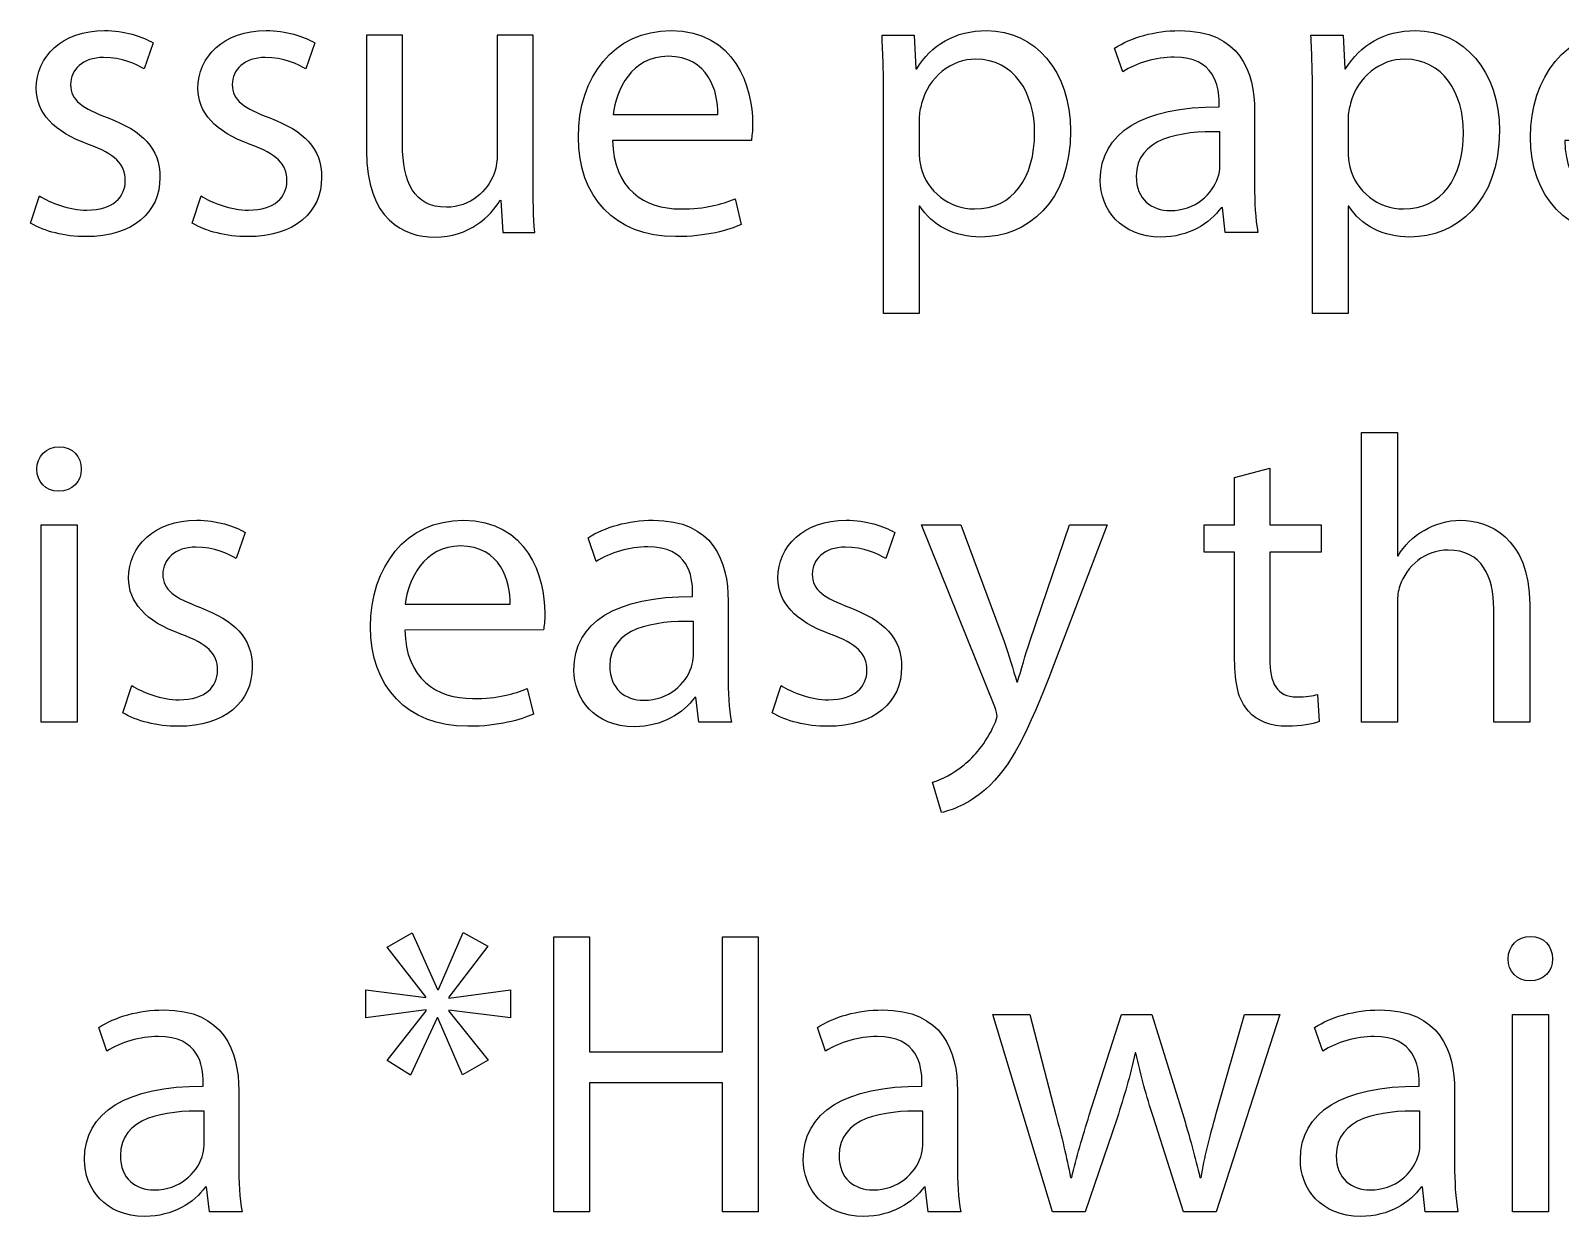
# Model space of a CAD drawing. Header units: millimetres. Extents: x -104 to 108, y -148 to 121.
# Drawn here: x 44.68 to 53.93, y 110.24 to 117.41 of the extents above; entities that cross this region are included whole.
import ezdxf

# ---------------------------------------------------------------- set-up
doc = ezdxf.new("R2010")
doc.units = ezdxf.units.MM
doc.header["$MEASUREMENT"] = 0
doc.layers.add('Capa 1', color=7, linetype='Continuous')

msp = doc.modelspace()

# ---------------------------------------------------------------- linework, layer by layer
at = {"layer": 'Capa 1', "color": 252}
for points, knots in [([(44.6768, 116.2473), (44.7608, 116.1979), (44.8818, 116.1656), (45.0126, 116.1656), (45.0126, 116.1656), (45.2966, 116.1657), (45.4596, 116.3138), (45.4596, 116.5237), (45.4596, 116.5237), (45.4597, 116.7015), (45.3534, 116.8052), (45.146, 116.8842), (45.146, 116.8842), (44.9904, 116.9436), (44.9188, 116.9879), (44.9188, 117.0867), (44.9188, 117.0867), (44.9188, 117.1758), (44.9904, 117.2497), (45.1188, 117.2497), (45.1188, 117.2497), (45.23, 117.2498), (45.3164, 117.2102), (45.3633, 117.1806), (45.3633, 117.1806), (45.3633, 117.1806), (45.4177, 117.3387), (45.4177, 117.3387), (45.4177, 117.3387), (45.351, 117.3782), (45.2448, 117.4127), (45.1237, 117.4127), (45.1237, 117.4127), (44.867, 117.4127), (44.7114, 117.2546), (44.7114, 117.062), (44.7114, 117.062), (44.7114, 116.919), (44.8126, 116.8003), (45.0274, 116.7237), (45.0274, 116.7237), (45.188, 116.6646), (45.2497, 116.6077), (45.2497, 116.5039), (45.2497, 116.5039), (45.2497, 116.4052), (45.1756, 116.3261), (45.0176, 116.3261), (45.0176, 116.3261), (44.909, 116.3262), (44.7953, 116.3706), (44.7311, 116.4126), (44.7311, 116.4126), (44.7311, 116.4126), (44.6768, 116.2473), (44.6768, 116.2473)], [0, 0, 0, 0, 0.066667, 0.066667, 0.066667, 0.066667, 0.133333, 0.133333, 0.133333, 0.133333, 0.2, 0.2, 0.2, 0.2, 0.266667, 0.266667, 0.266667, 0.266667, 0.333333, 0.333333, 0.333333, 0.333333, 0.4, 0.4, 0.4, 0.4, 0.466667, 0.466667, 0.466667, 0.466667, 0.533333, 0.533333, 0.533333, 0.533333, 0.6, 0.6, 0.6, 0.6, 0.666667, 0.666667, 0.666667, 0.666667, 0.733333, 0.733333, 0.733333, 0.733333, 0.8, 0.8, 0.8, 0.8, 0.866667, 0.866667, 0.866667, 0.866667, 1, 1, 1, 1]), ([(45.6549, 116.2473), (45.7389, 116.1979), (45.8598, 116.1656), (45.9907, 116.1656), (45.9907, 116.1656), (46.2747, 116.1657), (46.4377, 116.3138), (46.4377, 116.5237), (46.4377, 116.5237), (46.4377, 116.7015), (46.3315, 116.8052), (46.1241, 116.8842), (46.1241, 116.8842), (45.9685, 116.9436), (45.8969, 116.9879), (45.8969, 117.0867), (45.8969, 117.0867), (45.8969, 117.1758), (45.9685, 117.2497), (46.0969, 117.2497), (46.0969, 117.2497), (46.2081, 117.2498), (46.2945, 117.2102), (46.3414, 117.1806), (46.3414, 117.1806), (46.3414, 117.1806), (46.3958, 117.3387), (46.3958, 117.3387), (46.3958, 117.3387), (46.3291, 117.3782), (46.2229, 117.4127), (46.1018, 117.4127), (46.1018, 117.4127), (45.8451, 117.4127), (45.6895, 117.2546), (45.6895, 117.062), (45.6895, 117.062), (45.6895, 116.919), (45.7907, 116.8003), (46.0055, 116.7237), (46.0055, 116.7237), (46.1661, 116.6646), (46.2278, 116.6077), (46.2278, 116.5039), (46.2278, 116.5039), (46.2278, 116.4052), (46.1537, 116.3261), (45.9957, 116.3261), (45.9957, 116.3261), (45.8871, 116.3262), (45.7734, 116.3706), (45.7092, 116.4126), (45.7092, 116.4126), (45.7092, 116.4126), (45.6549, 116.2473), (45.6549, 116.2473)], [0, 0, 0, 0, 0.066667, 0.066667, 0.066667, 0.066667, 0.133333, 0.133333, 0.133333, 0.133333, 0.2, 0.2, 0.2, 0.2, 0.266667, 0.266667, 0.266667, 0.266667, 0.333333, 0.333333, 0.333333, 0.333333, 0.4, 0.4, 0.4, 0.4, 0.466667, 0.466667, 0.466667, 0.466667, 0.533333, 0.533333, 0.533333, 0.533333, 0.6, 0.6, 0.6, 0.6, 0.666667, 0.666667, 0.666667, 0.666667, 0.733333, 0.733333, 0.733333, 0.733333, 0.8, 0.8, 0.8, 0.8, 0.866667, 0.866667, 0.866667, 0.866667, 1, 1, 1, 1]), ([(47.7171, 117.3857), (47.7171, 117.3857), (47.7171, 116.5163), (47.7171, 116.5163), (47.7171, 116.5163), (47.7171, 116.3928), (47.7196, 116.2842), (47.727, 116.1903), (47.727, 116.1903), (47.727, 116.1903), (47.5344, 116.1903), (47.5344, 116.1903), (47.5344, 116.1903), (47.5344, 116.1903), (47.522, 116.3856), (47.522, 116.3856), (47.522, 116.3856), (47.522, 116.3856), (47.517, 116.3854), (47.517, 116.3854), (47.517, 116.3854), (47.4602, 116.2891), (47.3344, 116.1633), (47.1219, 116.1632), (47.1219, 116.1632), (46.9343, 116.1632), (46.7096, 116.2669), (46.7096, 116.6868), (46.7096, 116.6868), (46.7096, 116.6868), (46.7096, 117.3857), (46.7096, 117.3857), (46.7096, 117.3857), (46.7096, 117.3857), (46.9269, 117.3857), (46.9269, 117.3857), (46.9269, 117.3857), (46.9269, 117.3857), (46.9268, 116.7237), (46.9268, 116.7237), (46.9268, 116.7237), (46.9268, 116.4965), (46.9961, 116.3435), (47.1935, 116.3434), (47.1935, 116.3434), (47.3392, 116.3434), (47.4406, 116.4447), (47.48, 116.541), (47.48, 116.541), (47.4923, 116.5731), (47.4998, 116.6126), (47.4998, 116.6523), (47.4998, 116.6523), (47.4998, 116.6523), (47.4998, 117.3857), (47.4998, 117.3857), (47.4998, 117.3857), (47.4998, 117.3857), (47.7171, 117.3857), (47.7171, 117.3857)], [0, 0, 0, 0, 0.125, 0.125, 0.125, 0.125, 0.1875, 0.1875, 0.1875, 0.1875, 0.25, 0.25, 0.25, 0.25, 0.3125, 0.3125, 0.3125, 0.3125, 0.375, 0.375, 0.375, 0.375, 0.4375, 0.4375, 0.4375, 0.4375, 0.5, 0.5, 0.5, 0.5, 0.5625, 0.5625, 0.5625, 0.5625, 0.625, 0.625, 0.625, 0.625, 0.6875, 0.6875, 0.6875, 0.6875, 0.75, 0.75, 0.75, 0.75, 0.8125, 0.8125, 0.8125, 0.8125, 0.875, 0.875, 0.875, 0.875, 0.9375, 0.9375, 0.9375, 0.9375, 1, 1, 1, 1]), ([(49.0381, 116.7485), (49.0406, 116.7707), (49.0455, 116.8052), (49.0455, 116.8496), (49.0455, 116.8496), (49.0455, 117.0696), (48.9417, 117.4127), (48.5516, 117.4127), (48.5516, 117.4127), (48.2034, 117.4127), (47.991, 117.1287), (47.991, 116.7682), (47.991, 116.7682), (47.991, 116.4078), (48.2108, 116.1656), (48.5787, 116.1656), (48.5787, 116.1656), (48.7689, 116.1657), (48.8998, 116.2051), (48.9763, 116.2397), (48.9763, 116.2397), (48.9763, 116.2397), (48.9394, 116.3953), (48.9394, 116.3953), (48.9394, 116.3953), (48.8578, 116.3608), (48.7639, 116.3335), (48.6084, 116.3335), (48.6084, 116.3335), (48.3911, 116.3336), (48.2034, 116.4545), (48.1984, 116.7484), (48.1984, 116.7484), (48.1984, 116.7484), (49.0381, 116.7485), (49.0381, 116.7485)], [0, 0, 0, 0, 0.1, 0.1, 0.1, 0.1, 0.2, 0.2, 0.2, 0.2, 0.3, 0.3, 0.3, 0.3, 0.4, 0.4, 0.4, 0.4, 0.5, 0.5, 0.5, 0.5, 0.6, 0.6, 0.6, 0.6, 0.7, 0.7, 0.7, 0.7, 0.8, 0.8, 0.8, 0.8, 1, 1, 1, 1]), ([(49.8383, 115.7014), (49.8383, 115.7014), (50.0532, 115.7014), (50.0532, 115.7014), (50.0532, 115.7014), (50.0532, 115.7014), (50.0532, 116.3509), (50.0532, 116.3509), (50.0532, 116.3509), (50.0532, 116.3509), (50.058, 116.3509), (50.058, 116.3509), (50.058, 116.3509), (50.1297, 116.2324), (50.2679, 116.1632), (50.426, 116.1632), (50.426, 116.1632), (50.7075, 116.1633), (50.9693, 116.3755), (50.9693, 116.8052), (50.9693, 116.8052), (50.9693, 117.1682), (50.752, 117.4127), (50.463, 117.4127), (50.463, 117.4127), (50.268, 117.4127), (50.1272, 117.3263), (50.0383, 117.1806), (50.0383, 117.1806), (50.0383, 117.1806), (50.0334, 117.1807), (50.0334, 117.1807), (50.0334, 117.1807), (50.0334, 117.1807), (50.0235, 117.3857), (50.0235, 117.3857), (50.0235, 117.3857), (50.0235, 117.3857), (49.8285, 117.3857), (49.8285, 117.3857), (49.8285, 117.3857), (49.8334, 117.272), (49.8383, 117.1485), (49.8383, 116.9954), (49.8383, 116.9954), (49.8383, 116.9954), (49.8383, 115.7014), (49.8383, 115.7014)], [0, 0, 0, 0, 0.076923, 0.076923, 0.076923, 0.076923, 0.153846, 0.153846, 0.153846, 0.153846, 0.230769, 0.230769, 0.230769, 0.230769, 0.307692, 0.307692, 0.307692, 0.307692, 0.384615, 0.384615, 0.384615, 0.384615, 0.461538, 0.461538, 0.461538, 0.461538, 0.538462, 0.538462, 0.538462, 0.538462, 0.615385, 0.615385, 0.615385, 0.615385, 0.692308, 0.692308, 0.692308, 0.692308, 0.769231, 0.769231, 0.769231, 0.769231, 0.846154, 0.846154, 0.846154, 0.846154, 1, 1, 1, 1]), ([(52.1026, 116.1903), (52.0878, 116.2719), (52.0828, 116.3731), (52.0828, 116.4768), (52.0828, 116.4768), (52.0828, 116.4768), (52.0829, 116.9237), (52.0829, 116.9237), (52.0829, 116.9237), (52.0829, 117.1635), (51.9939, 117.4127), (51.6284, 117.4127), (51.6284, 117.4127), (51.4779, 117.4127), (51.3346, 117.3707), (51.2358, 117.3065), (51.2358, 117.3065), (51.2358, 117.3065), (51.2852, 117.1635), (51.2852, 117.1635), (51.2852, 117.1635), (51.3692, 117.2176), (51.4852, 117.2522), (51.5963, 117.2522), (51.5963, 117.2522), (51.8408, 117.2524), (51.868, 117.0744), (51.868, 116.9756), (51.868, 116.9756), (51.868, 116.9756), (51.868, 116.9509), (51.868, 116.9509), (51.868, 116.9509), (51.4062, 116.9535), (51.1494, 116.7953), (51.1494, 116.5064), (51.1494, 116.5064), (51.1494, 116.3336), (51.2728, 116.1632), (51.5148, 116.1632), (51.5148, 116.1632), (51.6852, 116.1633), (51.8136, 116.2471), (51.8803, 116.341), (51.8803, 116.341), (51.8803, 116.341), (51.8877, 116.3411), (51.8877, 116.3411), (51.8877, 116.3411), (51.8877, 116.3411), (51.9051, 116.1903), (51.9051, 116.1903), (51.9051, 116.1903), (51.9051, 116.1903), (52.1026, 116.1903), (52.1026, 116.1903)], [0, 0, 0, 0, 0.066667, 0.066667, 0.066667, 0.066667, 0.133333, 0.133333, 0.133333, 0.133333, 0.2, 0.2, 0.2, 0.2, 0.266667, 0.266667, 0.266667, 0.266667, 0.333333, 0.333333, 0.333333, 0.333333, 0.4, 0.4, 0.4, 0.4, 0.466667, 0.466667, 0.466667, 0.466667, 0.533333, 0.533333, 0.533333, 0.533333, 0.6, 0.6, 0.6, 0.6, 0.666667, 0.666667, 0.666667, 0.666667, 0.733333, 0.733333, 0.733333, 0.733333, 0.8, 0.8, 0.8, 0.8, 0.866667, 0.866667, 0.866667, 0.866667, 1, 1, 1, 1]), ([(52.4335, 115.7014), (52.4335, 115.7014), (52.6484, 115.7014), (52.6484, 115.7014), (52.6484, 115.7014), (52.6484, 115.7014), (52.6484, 116.3509), (52.6484, 116.3509), (52.6484, 116.3509), (52.6484, 116.3509), (52.6533, 116.3509), (52.6533, 116.3509), (52.6533, 116.3509), (52.7249, 116.2324), (52.8632, 116.1632), (53.0213, 116.1632), (53.0213, 116.1632), (53.3028, 116.1633), (53.5645, 116.3755), (53.5645, 116.8052), (53.5645, 116.8052), (53.5645, 117.1682), (53.3472, 117.4127), (53.0583, 117.4127), (53.0583, 117.4127), (52.8633, 117.4127), (52.7225, 117.3263), (52.6336, 117.1806), (52.6336, 117.1806), (52.6336, 117.1806), (52.6287, 117.1807), (52.6287, 117.1807), (52.6287, 117.1807), (52.6287, 117.1807), (52.6188, 117.3857), (52.6188, 117.3857), (52.6188, 117.3857), (52.6188, 117.3857), (52.4237, 117.3857), (52.4237, 117.3857), (52.4237, 117.3857), (52.4287, 117.272), (52.4335, 117.1485), (52.4335, 116.9954), (52.4335, 116.9954), (52.4335, 116.9954), (52.4335, 115.7014), (52.4335, 115.7014)], [0, 0, 0, 0, 0.076923, 0.076923, 0.076923, 0.076923, 0.153846, 0.153846, 0.153846, 0.153846, 0.230769, 0.230769, 0.230769, 0.230769, 0.307692, 0.307692, 0.307692, 0.307692, 0.384615, 0.384615, 0.384615, 0.384615, 0.461538, 0.461538, 0.461538, 0.461538, 0.538462, 0.538462, 0.538462, 0.538462, 0.615385, 0.615385, 0.615385, 0.615385, 0.692308, 0.692308, 0.692308, 0.692308, 0.769231, 0.769231, 0.769231, 0.769231, 0.846154, 0.846154, 0.846154, 0.846154, 1, 1, 1, 1]), ([(54.7995, 116.7485), (54.802, 116.7707), (54.8069, 116.8052), (54.8069, 116.8496), (54.8069, 116.8496), (54.8069, 117.0696), (54.7032, 117.4127), (54.313, 117.4127), (54.313, 117.4127), (53.9649, 117.4127), (53.7524, 117.1287), (53.7524, 116.7682), (53.7524, 116.7682), (53.7525, 116.4078), (53.9722, 116.1656), (54.3402, 116.1656), (54.3402, 116.1656), (54.5303, 116.1657), (54.6612, 116.2051), (54.7377, 116.2397), (54.7377, 116.2397), (54.7377, 116.2397), (54.7008, 116.3953), (54.7008, 116.3953), (54.7008, 116.3953), (54.6192, 116.3608), (54.5254, 116.3335), (54.3698, 116.3335), (54.3698, 116.3335), (54.1525, 116.3336), (53.9648, 116.4545), (53.9599, 116.7484), (53.9599, 116.7484), (53.9599, 116.7484), (54.7995, 116.7485), (54.7995, 116.7485)], [0, 0, 0, 0, 0.1, 0.1, 0.1, 0.1, 0.2, 0.2, 0.2, 0.2, 0.3, 0.3, 0.3, 0.3, 0.4, 0.4, 0.4, 0.4, 0.5, 0.5, 0.5, 0.5, 0.6, 0.6, 0.6, 0.6, 0.7, 0.7, 0.7, 0.7, 0.8, 0.8, 0.8, 0.8, 1, 1, 1, 1]), ([(48.201, 116.9041), (48.2182, 117.0547), (48.3145, 117.2571), (48.5343, 117.2571), (48.5343, 117.2571), (48.7788, 117.2571), (48.838, 117.0423), (48.8355, 116.904), (48.8355, 116.904), (48.8355, 116.904), (48.201, 116.9041), (48.201, 116.9041)], [0, 0, 0, 0, 0.25, 0.25, 0.25, 0.25, 0.5, 0.5, 0.5, 0.5, 1, 1, 1, 1]), ([(50.0532, 116.8819), (50.0532, 116.9114), (50.0605, 116.9435), (50.0679, 116.9707), (50.0679, 116.9707), (50.1099, 117.1337), (50.2482, 117.2398), (50.3964, 117.2398), (50.3964, 117.2398), (50.6261, 117.2399), (50.752, 117.0349), (50.752, 116.7953), (50.752, 116.7953), (50.752, 116.5213), (50.6186, 116.3335), (50.3889, 116.3335), (50.3889, 116.3335), (50.2335, 116.3336), (50.1025, 116.4373), (50.063, 116.5879), (50.063, 116.5879), (50.058, 116.6152), (50.0531, 116.6447), (50.0531, 116.6768), (50.0531, 116.6768), (50.0531, 116.6768), (50.0532, 116.8819), (50.0532, 116.8819)], [0, 0, 0, 0, 0.125, 0.125, 0.125, 0.125, 0.25, 0.25, 0.25, 0.25, 0.375, 0.375, 0.375, 0.375, 0.5, 0.5, 0.5, 0.5, 0.625, 0.625, 0.625, 0.625, 0.75, 0.75, 0.75, 0.75, 1, 1, 1, 1]), ([(52.6484, 116.8819), (52.6484, 116.9114), (52.6558, 116.9435), (52.6632, 116.9707), (52.6632, 116.9707), (52.7052, 117.1337), (52.8435, 117.2398), (52.9916, 117.2398), (52.9916, 117.2398), (53.2213, 117.2399), (53.3472, 117.0349), (53.3472, 116.7953), (53.3472, 116.7953), (53.3472, 116.5213), (53.2139, 116.3335), (52.9842, 116.3335), (52.9842, 116.3335), (52.8287, 116.3336), (52.6978, 116.4373), (52.6582, 116.5879), (52.6582, 116.5879), (52.6533, 116.6152), (52.6484, 116.6447), (52.6484, 116.6768), (52.6484, 116.6768), (52.6484, 116.6768), (52.6484, 116.8819), (52.6484, 116.8819)], [0, 0, 0, 0, 0.125, 0.125, 0.125, 0.125, 0.25, 0.25, 0.25, 0.25, 0.375, 0.375, 0.375, 0.375, 0.5, 0.5, 0.5, 0.5, 0.625, 0.625, 0.625, 0.625, 0.75, 0.75, 0.75, 0.75, 1, 1, 1, 1]), ([(51.873, 116.5929), (51.873, 116.5707), (51.868, 116.5459), (51.8606, 116.5237), (51.8606, 116.5237), (51.826, 116.4225), (51.7272, 116.3237), (51.5716, 116.3237), (51.5716, 116.3237), (51.4606, 116.3237), (51.3667, 116.3903), (51.3667, 116.5311), (51.3667, 116.5311), (51.3667, 116.7634), (51.6358, 116.8052), (51.8729, 116.8003), (51.8729, 116.8003), (51.8729, 116.8003), (51.873, 116.5929), (51.873, 116.5929)], [0, 0, 0, 0, 0.166667, 0.166667, 0.166667, 0.166667, 0.333333, 0.333333, 0.333333, 0.333333, 0.5, 0.5, 0.5, 0.5, 0.666667, 0.666667, 0.666667, 0.666667, 1, 1, 1, 1]), ([(52.7301, 113.227), (52.7301, 113.227), (52.9475, 113.227), (52.9475, 113.227), (52.9475, 113.227), (52.9475, 113.227), (52.9475, 113.9482), (52.9475, 113.9482), (52.9475, 113.9482), (52.9475, 113.9902), (52.9499, 114.0222), (52.9622, 114.0519), (52.9622, 114.0519), (53.0018, 114.1704), (53.1129, 114.2691), (53.2536, 114.2691), (53.2536, 114.2691), (53.4587, 114.2692), (53.5302, 114.1062), (53.5302, 113.9135), (53.5302, 113.9135), (53.5302, 113.9135), (53.5302, 113.227), (53.5302, 113.227), (53.5302, 113.227), (53.5302, 113.227), (53.7476, 113.227), (53.7476, 113.227), (53.7476, 113.227), (53.7476, 113.227), (53.7476, 113.9382), (53.7476, 113.9382), (53.7476, 113.9382), (53.7476, 114.3508), (53.4907, 114.4494), (53.3302, 114.4494), (53.3302, 114.4494), (53.2487, 114.4494), (53.1721, 114.4247), (53.1079, 114.3877), (53.1079, 114.3877), (53.0413, 114.3508), (52.9869, 114.2963), (52.9523, 114.2346), (52.9523, 114.2346), (52.9523, 114.2346), (52.9475, 114.2347), (52.9475, 114.2347), (52.9475, 114.2347), (52.9475, 114.2347), (52.9475, 114.9804), (52.9475, 114.9804), (52.9475, 114.9804), (52.9475, 114.9804), (52.7301, 114.9804), (52.7301, 114.9804), (52.7301, 114.9804), (52.7301, 114.9804), (52.7301, 113.227), (52.7301, 113.227)], [0, 0, 0, 0, 0.0625, 0.0625, 0.0625, 0.0625, 0.125, 0.125, 0.125, 0.125, 0.1875, 0.1875, 0.1875, 0.1875, 0.25, 0.25, 0.25, 0.25, 0.3125, 0.3125, 0.3125, 0.3125, 0.375, 0.375, 0.375, 0.375, 0.4375, 0.4375, 0.4375, 0.4375, 0.5, 0.5, 0.5, 0.5, 0.5625, 0.5625, 0.5625, 0.5625, 0.625, 0.625, 0.625, 0.625, 0.6875, 0.6875, 0.6875, 0.6875, 0.75, 0.75, 0.75, 0.75, 0.8125, 0.8125, 0.8125, 0.8125, 0.875, 0.875, 0.875, 0.875, 1, 1, 1, 1]), ([(44.8498, 114.8939), (44.7708, 114.8939), (44.7139, 114.8347), (44.7139, 114.7581), (44.7139, 114.7581), (44.714, 114.6842), (44.7683, 114.6247), (44.8448, 114.6247), (44.8448, 114.6247), (44.9313, 114.6248), (44.9856, 114.684), (44.9831, 114.7581), (44.9831, 114.7581), (44.9831, 114.8348), (44.9312, 114.8939), (44.8498, 114.8939)], [0, 0, 0, 0, 0.2, 0.2, 0.2, 0.2, 0.4, 0.4, 0.4, 0.4, 0.6, 0.6, 0.6, 0.6, 1, 1, 1, 1]), ([(51.9622, 114.7088), (51.9622, 114.7088), (51.9622, 114.4224), (51.9622, 114.4224), (51.9622, 114.4224), (51.9622, 114.4224), (51.777, 114.4224), (51.777, 114.4224), (51.777, 114.4224), (51.777, 114.4224), (51.777, 114.2569), (51.777, 114.2569), (51.777, 114.2569), (51.777, 114.2569), (51.9622, 114.2569), (51.9622, 114.2569), (51.9622, 114.2569), (51.9622, 114.2569), (51.9622, 113.6049), (51.9622, 113.6049), (51.9622, 113.6049), (51.9622, 113.4642), (51.9844, 113.3579), (52.0462, 113.2937), (52.0462, 113.2937), (52.0981, 113.2346), (52.1795, 113.2023), (52.2808, 113.2023), (52.2808, 113.2023), (52.3648, 113.2024), (52.4314, 113.2147), (52.4734, 113.232), (52.4734, 113.232), (52.4734, 113.232), (52.4636, 113.3951), (52.4636, 113.3951), (52.4636, 113.3951), (52.4364, 113.3876), (52.3944, 113.3801), (52.3376, 113.3801), (52.3376, 113.3801), (52.2166, 113.3802), (52.1746, 113.4641), (52.1746, 113.6123), (52.1746, 113.6123), (52.1746, 113.6123), (52.1747, 114.2569), (52.1747, 114.2569), (52.1747, 114.2569), (52.1747, 114.2569), (52.4858, 114.2569), (52.4858, 114.2569), (52.4858, 114.2569), (52.4858, 114.2569), (52.4858, 114.4224), (52.4858, 114.4224), (52.4858, 114.4224), (52.4858, 114.4224), (52.1747, 114.4224), (52.1747, 114.4224), (52.1747, 114.4224), (52.1747, 114.4224), (52.1747, 114.7655), (52.1747, 114.7655), (52.1747, 114.7655), (52.1747, 114.7655), (51.9622, 114.7088), (51.9622, 114.7088)], [0, 0, 0, 0, 0.055556, 0.055556, 0.055556, 0.055556, 0.111111, 0.111111, 0.111111, 0.111111, 0.166667, 0.166667, 0.166667, 0.166667, 0.222222, 0.222222, 0.222222, 0.222222, 0.277778, 0.277778, 0.277778, 0.277778, 0.333333, 0.333333, 0.333333, 0.333333, 0.388889, 0.388889, 0.388889, 0.388889, 0.444444, 0.444444, 0.444444, 0.444444, 0.5, 0.5, 0.5, 0.5, 0.555556, 0.555556, 0.555556, 0.555556, 0.611111, 0.611111, 0.611111, 0.611111, 0.666667, 0.666667, 0.666667, 0.666667, 0.722222, 0.722222, 0.722222, 0.722222, 0.777778, 0.777778, 0.777778, 0.777778, 0.833333, 0.833333, 0.833333, 0.833333, 0.888889, 0.888889, 0.888889, 0.888889, 1, 1, 1, 1]), ([(44.9585, 113.227), (44.9585, 113.227), (44.9585, 114.4224), (44.9585, 114.4224), (44.9585, 114.4224), (44.9585, 114.4224), (44.7411, 114.4224), (44.7411, 114.4224), (44.7411, 114.4224), (44.7411, 114.4224), (44.7411, 113.227), (44.7411, 113.227), (44.7411, 113.227), (44.7411, 113.227), (44.9585, 113.227), (44.9585, 113.227)], [0, 0, 0, 0, 0.2, 0.2, 0.2, 0.2, 0.4, 0.4, 0.4, 0.4, 0.6, 0.6, 0.6, 0.6, 1, 1, 1, 1]), ([(45.2349, 113.284), (45.3189, 113.2346), (45.4399, 113.2023), (45.5707, 113.2023), (45.5707, 113.2023), (45.8547, 113.2024), (46.0177, 113.3505), (46.0177, 113.5604), (46.0177, 113.5604), (46.0178, 113.7382), (45.9115, 113.8419), (45.7041, 113.921), (45.7041, 113.921), (45.5486, 113.9803), (45.4769, 114.0247), (45.4769, 114.1235), (45.4769, 114.1235), (45.4769, 114.2125), (45.5485, 114.2864), (45.6769, 114.2864), (45.6769, 114.2864), (45.7881, 114.2865), (45.8745, 114.2469), (45.9214, 114.2173), (45.9214, 114.2173), (45.9214, 114.2173), (45.9758, 114.3754), (45.9758, 114.3754), (45.9758, 114.3754), (45.9091, 114.4149), (45.8029, 114.4494), (45.6819, 114.4494), (45.6819, 114.4494), (45.4251, 114.4494), (45.2695, 114.2914), (45.2695, 114.0988), (45.2695, 114.0988), (45.2695, 113.9557), (45.3707, 113.837), (45.5855, 113.7604), (45.5855, 113.7604), (45.7461, 113.7013), (45.8078, 113.6444), (45.8078, 113.5407), (45.8078, 113.5407), (45.8078, 113.442), (45.7337, 113.3629), (45.5757, 113.3629), (45.5757, 113.3629), (45.4671, 113.363), (45.3534, 113.4073), (45.2892, 113.4493), (45.2892, 113.4493), (45.2892, 113.4493), (45.2349, 113.284), (45.2349, 113.284)], [0, 0, 0, 0, 0.066667, 0.066667, 0.066667, 0.066667, 0.133333, 0.133333, 0.133333, 0.133333, 0.2, 0.2, 0.2, 0.2, 0.266667, 0.266667, 0.266667, 0.266667, 0.333333, 0.333333, 0.333333, 0.333333, 0.4, 0.4, 0.4, 0.4, 0.466667, 0.466667, 0.466667, 0.466667, 0.533333, 0.533333, 0.533333, 0.533333, 0.6, 0.6, 0.6, 0.6, 0.666667, 0.666667, 0.666667, 0.666667, 0.733333, 0.733333, 0.733333, 0.733333, 0.8, 0.8, 0.8, 0.8, 0.866667, 0.866667, 0.866667, 0.866667, 1, 1, 1, 1]), ([(47.781, 113.7853), (47.7835, 113.8075), (47.7884, 113.8419), (47.7884, 113.8864), (47.7884, 113.8864), (47.7884, 114.1063), (47.6846, 114.4494), (47.2945, 114.4494), (47.2945, 114.4494), (46.9463, 114.4494), (46.7339, 114.1654), (46.7339, 113.8049), (46.7339, 113.8049), (46.7339, 113.4445), (46.9537, 113.2023), (47.3216, 113.2023), (47.3216, 113.2023), (47.5118, 113.2024), (47.6426, 113.2419), (47.7192, 113.2764), (47.7192, 113.2764), (47.7192, 113.2764), (47.6822, 113.432), (47.6822, 113.432), (47.6822, 113.432), (47.6007, 113.3975), (47.5068, 113.3703), (47.3513, 113.3703), (47.3513, 113.3703), (47.134, 113.3703), (46.9463, 113.4913), (46.9413, 113.7852), (46.9413, 113.7852), (46.9413, 113.7852), (47.781, 113.7853), (47.781, 113.7853)], [0, 0, 0, 0, 0.1, 0.1, 0.1, 0.1, 0.2, 0.2, 0.2, 0.2, 0.3, 0.3, 0.3, 0.3, 0.4, 0.4, 0.4, 0.4, 0.5, 0.5, 0.5, 0.5, 0.6, 0.6, 0.6, 0.6, 0.7, 0.7, 0.7, 0.7, 0.8, 0.8, 0.8, 0.8, 1, 1, 1, 1]), ([(48.9173, 113.227), (48.9024, 113.3086), (48.8975, 113.4098), (48.8975, 113.5135), (48.8975, 113.5135), (48.8975, 113.5135), (48.8976, 113.9605), (48.8976, 113.9605), (48.8976, 113.9605), (48.8976, 114.2002), (48.8086, 114.4494), (48.4431, 114.4494), (48.4431, 114.4494), (48.2925, 114.4494), (48.1492, 114.4075), (48.0505, 114.3432), (48.0505, 114.3432), (48.0505, 114.3432), (48.0999, 114.2002), (48.0999, 114.2002), (48.0999, 114.2002), (48.1839, 114.2544), (48.2999, 114.2889), (48.411, 114.2889), (48.411, 114.2889), (48.6555, 114.2891), (48.6826, 114.1111), (48.6826, 114.0123), (48.6826, 114.0123), (48.6826, 114.0123), (48.6827, 113.9877), (48.6827, 113.9877), (48.6827, 113.9877), (48.2209, 113.9902), (47.964, 113.8321), (47.964, 113.5431), (47.964, 113.5431), (47.9641, 113.3703), (48.0875, 113.1999), (48.3295, 113.1999), (48.3295, 113.1999), (48.4999, 113.2001), (48.6283, 113.2839), (48.695, 113.3777), (48.695, 113.3777), (48.695, 113.3777), (48.7024, 113.3779), (48.7024, 113.3779), (48.7024, 113.3779), (48.7024, 113.3779), (48.7198, 113.227), (48.7198, 113.227), (48.7198, 113.227), (48.7198, 113.227), (48.9173, 113.227), (48.9173, 113.227)], [0, 0, 0, 0, 0.066667, 0.066667, 0.066667, 0.066667, 0.133333, 0.133333, 0.133333, 0.133333, 0.2, 0.2, 0.2, 0.2, 0.266667, 0.266667, 0.266667, 0.266667, 0.333333, 0.333333, 0.333333, 0.333333, 0.4, 0.4, 0.4, 0.4, 0.466667, 0.466667, 0.466667, 0.466667, 0.533333, 0.533333, 0.533333, 0.533333, 0.6, 0.6, 0.6, 0.6, 0.666667, 0.666667, 0.666667, 0.666667, 0.733333, 0.733333, 0.733333, 0.733333, 0.8, 0.8, 0.8, 0.8, 0.866667, 0.866667, 0.866667, 0.866667, 1, 1, 1, 1]), ([(49.1643, 113.284), (49.2482, 113.2346), (49.3692, 113.2023), (49.5001, 113.2023), (49.5001, 113.2023), (49.7841, 113.2024), (49.9471, 113.3505), (49.9471, 113.5604), (49.9471, 113.5604), (49.9471, 113.7382), (49.8409, 113.8419), (49.6334, 113.921), (49.6334, 113.921), (49.4779, 113.9803), (49.4062, 114.0247), (49.4062, 114.1235), (49.4062, 114.1235), (49.4063, 114.2125), (49.4779, 114.2864), (49.6063, 114.2864), (49.6063, 114.2864), (49.7174, 114.2865), (49.8038, 114.2469), (49.8507, 114.2173), (49.8507, 114.2173), (49.8507, 114.2173), (49.9051, 114.3754), (49.9051, 114.3754), (49.9051, 114.3754), (49.8385, 114.4149), (49.7322, 114.4494), (49.6112, 114.4494), (49.6112, 114.4494), (49.3545, 114.4494), (49.1988, 114.2914), (49.1988, 114.0988), (49.1988, 114.0988), (49.1989, 113.9557), (49.3001, 113.837), (49.5149, 113.7604), (49.5149, 113.7604), (49.6755, 113.7013), (49.7372, 113.6444), (49.7372, 113.5407), (49.7372, 113.5407), (49.7372, 113.442), (49.6631, 113.3629), (49.505, 113.3629), (49.505, 113.3629), (49.3965, 113.363), (49.2828, 113.4073), (49.2186, 113.4493), (49.2186, 113.4493), (49.2186, 113.4493), (49.1643, 113.284), (49.1643, 113.284)], [0, 0, 0, 0, 0.066667, 0.066667, 0.066667, 0.066667, 0.133333, 0.133333, 0.133333, 0.133333, 0.2, 0.2, 0.2, 0.2, 0.266667, 0.266667, 0.266667, 0.266667, 0.333333, 0.333333, 0.333333, 0.333333, 0.4, 0.4, 0.4, 0.4, 0.466667, 0.466667, 0.466667, 0.466667, 0.533333, 0.533333, 0.533333, 0.533333, 0.6, 0.6, 0.6, 0.6, 0.666667, 0.666667, 0.666667, 0.666667, 0.733333, 0.733333, 0.733333, 0.733333, 0.8, 0.8, 0.8, 0.8, 0.866667, 0.866667, 0.866667, 0.866667, 1, 1, 1, 1]), ([(50.068, 114.4224), (50.068, 114.4224), (50.5101, 113.3209), (50.5101, 113.3209), (50.5101, 113.3209), (50.5199, 113.2937), (50.5248, 113.2764), (50.5248, 113.2641), (50.5248, 113.2641), (50.5249, 113.2519), (50.5174, 113.2345), (50.5075, 113.2122), (50.5075, 113.2122), (50.4582, 113.1012), (50.3841, 113.0172), (50.3248, 112.9702), (50.3248, 112.9702), (50.2606, 112.9159), (50.189, 112.8813), (50.1346, 112.864), (50.1346, 112.864), (50.1346, 112.864), (50.189, 112.6813), (50.189, 112.6813), (50.189, 112.6813), (50.2434, 112.6913), (50.3495, 112.7282), (50.4557, 112.8221), (50.4557, 112.8221), (50.6038, 112.9506), (50.71, 113.1604), (50.8656, 113.5703), (50.8656, 113.5703), (50.8656, 113.5703), (51.1916, 114.4224), (51.1916, 114.4224), (51.1916, 114.4224), (51.1916, 114.4224), (50.9619, 114.4224), (50.9619, 114.4224), (50.9619, 114.4224), (50.9619, 114.4224), (50.7249, 113.721), (50.7249, 113.721), (50.7249, 113.721), (50.6952, 113.6346), (50.6705, 113.5431), (50.6483, 113.4715), (50.6483, 113.4715), (50.6483, 113.4715), (50.6434, 113.4715), (50.6434, 113.4715), (50.6434, 113.4715), (50.6236, 113.5432), (50.594, 113.637), (50.5668, 113.716), (50.5668, 113.716), (50.5668, 113.716), (50.3051, 114.4224), (50.3051, 114.4224), (50.3051, 114.4224), (50.3051, 114.4224), (50.068, 114.4224), (50.068, 114.4224)], [0, 0, 0, 0, 0.058824, 0.058824, 0.058824, 0.058824, 0.117647, 0.117647, 0.117647, 0.117647, 0.176471, 0.176471, 0.176471, 0.176471, 0.235294, 0.235294, 0.235294, 0.235294, 0.294118, 0.294118, 0.294118, 0.294118, 0.352941, 0.352941, 0.352941, 0.352941, 0.411765, 0.411765, 0.411765, 0.411765, 0.470588, 0.470588, 0.470588, 0.470588, 0.529412, 0.529412, 0.529412, 0.529412, 0.588235, 0.588235, 0.588235, 0.588235, 0.647059, 0.647059, 0.647059, 0.647059, 0.705882, 0.705882, 0.705882, 0.705882, 0.764706, 0.764706, 0.764706, 0.764706, 0.823529, 0.823529, 0.823529, 0.823529, 0.882353, 0.882353, 0.882353, 0.882353, 1, 1, 1, 1]), ([(46.9439, 113.9408), (46.9611, 114.0914), (47.0574, 114.2938), (47.2772, 114.2938), (47.2772, 114.2938), (47.5217, 114.2938), (47.5809, 114.079), (47.5784, 113.9407), (47.5784, 113.9407), (47.5784, 113.9407), (46.9439, 113.9408), (46.9439, 113.9408)], [0, 0, 0, 0, 0.25, 0.25, 0.25, 0.25, 0.5, 0.5, 0.5, 0.5, 1, 1, 1, 1]), ([(48.6876, 113.6297), (48.6876, 113.6075), (48.6826, 113.5826), (48.6752, 113.5604), (48.6752, 113.5604), (48.6407, 113.4592), (48.5419, 113.3604), (48.3863, 113.3604), (48.3863, 113.3604), (48.2753, 113.3604), (48.1814, 113.4271), (48.1814, 113.5678), (48.1814, 113.5678), (48.1814, 113.8001), (48.4505, 113.8419), (48.6876, 113.837), (48.6876, 113.837), (48.6876, 113.837), (48.6876, 113.6297), (48.6876, 113.6297)], [0, 0, 0, 0, 0.166667, 0.166667, 0.166667, 0.166667, 0.333333, 0.333333, 0.333333, 0.333333, 0.5, 0.5, 0.5, 0.5, 0.666667, 0.666667, 0.666667, 0.666667, 1, 1, 1, 1]), ([(47.2947, 111.9553), (47.2947, 111.9553), (47.144, 111.6096), (47.144, 111.6096), (47.144, 111.6096), (47.144, 111.6096), (47.1391, 111.6096), (47.1391, 111.6096), (47.1391, 111.6096), (47.1391, 111.6096), (46.9859, 111.9527), (46.9859, 111.9527), (46.9859, 111.9527), (46.9859, 111.9527), (46.8353, 111.8664), (46.8353, 111.8664), (46.8353, 111.8664), (46.8353, 111.8664), (47.0675, 111.5651), (47.0675, 111.5651), (47.0675, 111.5651), (47.0675, 111.5651), (47.0675, 111.5602), (47.0675, 111.5602), (47.0675, 111.5602), (47.0675, 111.5602), (46.7044, 111.607), (46.7044, 111.607), (46.7044, 111.607), (46.7044, 111.607), (46.7044, 111.4391), (46.7044, 111.4391), (46.7044, 111.4391), (46.7044, 111.4391), (47.07, 111.486), (47.07, 111.486), (47.07, 111.486), (47.07, 111.486), (47.07, 111.4812), (47.07, 111.4812), (47.07, 111.4812), (47.07, 111.4812), (46.8353, 111.1798), (46.8353, 111.1798), (46.8353, 111.1798), (46.8353, 111.1798), (46.9761, 111.0909), (46.9761, 111.0909), (46.9761, 111.0909), (46.9761, 111.0909), (47.1366, 111.4391), (47.1366, 111.4391), (47.1366, 111.4391), (47.1366, 111.4391), (47.1415, 111.4391), (47.1415, 111.4391), (47.1415, 111.4391), (47.1415, 111.4391), (47.2897, 111.0934), (47.2897, 111.0934), (47.2897, 111.0934), (47.2897, 111.0934), (47.4453, 111.1823), (47.4453, 111.1823), (47.4453, 111.1823), (47.4453, 111.1823), (47.2082, 111.4786), (47.2082, 111.4786), (47.2082, 111.4786), (47.2082, 111.4786), (47.2082, 111.4836), (47.2082, 111.4836), (47.2082, 111.4836), (47.2082, 111.4836), (47.5811, 111.4391), (47.5811, 111.4391), (47.5811, 111.4391), (47.5811, 111.4391), (47.5811, 111.607), (47.5811, 111.607), (47.5811, 111.607), (47.5811, 111.607), (47.2082, 111.5576), (47.2082, 111.5576), (47.2082, 111.5576), (47.2082, 111.5576), (47.2082, 111.5626), (47.2082, 111.5626), (47.2082, 111.5626), (47.2082, 111.5626), (47.4428, 111.8713), (47.4428, 111.8713), (47.4428, 111.8713), (47.4428, 111.8713), (47.2947, 111.9553), (47.2947, 111.9553)], [0, 0, 0, 0, 0.04, 0.04, 0.04, 0.04, 0.08, 0.08, 0.08, 0.08, 0.12, 0.12, 0.12, 0.12, 0.16, 0.16, 0.16, 0.16, 0.2, 0.2, 0.2, 0.2, 0.24, 0.24, 0.24, 0.24, 0.28, 0.28, 0.28, 0.28, 0.32, 0.32, 0.32, 0.32, 0.36, 0.36, 0.36, 0.36, 0.4, 0.4, 0.4, 0.4, 0.44, 0.44, 0.44, 0.44, 0.48, 0.48, 0.48, 0.48, 0.52, 0.52, 0.52, 0.52, 0.56, 0.56, 0.56, 0.56, 0.6, 0.6, 0.6, 0.6, 0.64, 0.64, 0.64, 0.64, 0.68, 0.68, 0.68, 0.68, 0.72, 0.72, 0.72, 0.72, 0.76, 0.76, 0.76, 0.76, 0.8, 0.8, 0.8, 0.8, 0.84, 0.84, 0.84, 0.84, 0.88, 0.88, 0.88, 0.88, 0.92, 0.92, 0.92, 0.92, 1, 1, 1, 1]), ([(47.843, 111.9281), (47.843, 111.9281), (47.843, 110.2636), (47.843, 110.2636), (47.843, 110.2636), (47.843, 110.2636), (48.0578, 110.2636), (48.0578, 110.2636), (48.0578, 110.2636), (48.0578, 110.2636), (48.0578, 111.044), (48.0578, 111.044), (48.0578, 111.044), (48.0578, 111.044), (48.8629, 111.044), (48.8629, 111.044), (48.8629, 111.044), (48.8629, 111.044), (48.8629, 110.2636), (48.8629, 110.2636), (48.8629, 110.2636), (48.8629, 110.2636), (49.0801, 110.2636), (49.0801, 110.2636), (49.0801, 110.2636), (49.0801, 110.2636), (49.0801, 111.9281), (49.0801, 111.9281), (49.0801, 111.9281), (49.0801, 111.9281), (48.8629, 111.9281), (48.8629, 111.9281), (48.8629, 111.9281), (48.8629, 111.9281), (48.8629, 111.2318), (48.8629, 111.2318), (48.8629, 111.2318), (48.8629, 111.2318), (48.0578, 111.2318), (48.0578, 111.2318), (48.0578, 111.2318), (48.0578, 111.2318), (48.0578, 111.9281), (48.0578, 111.9281), (48.0578, 111.9281), (48.0578, 111.9281), (47.843, 111.9281), (47.843, 111.9281)], [0, 0, 0, 0, 0.076923, 0.076923, 0.076923, 0.076923, 0.153846, 0.153846, 0.153846, 0.153846, 0.230769, 0.230769, 0.230769, 0.230769, 0.307692, 0.307692, 0.307692, 0.307692, 0.384615, 0.384615, 0.384615, 0.384615, 0.461538, 0.461538, 0.461538, 0.461538, 0.538462, 0.538462, 0.538462, 0.538462, 0.615385, 0.615385, 0.615385, 0.615385, 0.692308, 0.692308, 0.692308, 0.692308, 0.769231, 0.769231, 0.769231, 0.769231, 0.846154, 0.846154, 0.846154, 0.846154, 1, 1, 1, 1]), ([(53.7522, 111.9305), (53.6732, 111.9305), (53.6163, 111.8712), (53.6163, 111.7946), (53.6163, 111.7946), (53.6164, 111.7207), (53.6707, 111.6613), (53.7472, 111.6613), (53.7472, 111.6613), (53.8337, 111.6614), (53.888, 111.7206), (53.8855, 111.7946), (53.8855, 111.7946), (53.8855, 111.8713), (53.8337, 111.9305), (53.7522, 111.9305)], [0, 0, 0, 0, 0.2, 0.2, 0.2, 0.2, 0.4, 0.4, 0.4, 0.4, 0.6, 0.6, 0.6, 0.6, 1, 1, 1, 1]), ([(45.956, 110.2636), (45.9412, 110.3451), (45.9362, 110.4463), (45.9362, 110.55), (45.9362, 110.55), (45.9362, 110.55), (45.9363, 110.997), (45.9363, 110.997), (45.9363, 110.997), (45.9363, 111.2367), (45.8473, 111.486), (45.4818, 111.486), (45.4818, 111.486), (45.3313, 111.486), (45.188, 111.444), (45.0892, 111.3798), (45.0892, 111.3798), (45.0892, 111.3798), (45.1386, 111.2367), (45.1386, 111.2367), (45.1386, 111.2367), (45.2226, 111.2909), (45.3386, 111.3254), (45.4497, 111.3254), (45.4497, 111.3254), (45.6942, 111.3256), (45.7214, 111.1476), (45.7214, 111.0489), (45.7214, 111.0489), (45.7214, 111.0489), (45.7214, 111.0242), (45.7214, 111.0242), (45.7214, 111.0242), (45.2596, 111.0268), (45.0028, 110.8686), (45.0028, 110.5797), (45.0028, 110.5797), (45.0028, 110.4069), (45.1262, 110.2364), (45.3682, 110.2364), (45.3682, 110.2364), (45.5386, 110.2366), (45.667, 110.3204), (45.7337, 110.4142), (45.7337, 110.4142), (45.7337, 110.4142), (45.7411, 110.4144), (45.7411, 110.4144), (45.7411, 110.4144), (45.7411, 110.4144), (45.7585, 110.2636), (45.7585, 110.2636), (45.7585, 110.2636), (45.7585, 110.2636), (45.956, 110.2636), (45.956, 110.2636)], [0, 0, 0, 0, 0.066667, 0.066667, 0.066667, 0.066667, 0.133333, 0.133333, 0.133333, 0.133333, 0.2, 0.2, 0.2, 0.2, 0.266667, 0.266667, 0.266667, 0.266667, 0.333333, 0.333333, 0.333333, 0.333333, 0.4, 0.4, 0.4, 0.4, 0.466667, 0.466667, 0.466667, 0.466667, 0.533333, 0.533333, 0.533333, 0.533333, 0.6, 0.6, 0.6, 0.6, 0.666667, 0.666667, 0.666667, 0.666667, 0.733333, 0.733333, 0.733333, 0.733333, 0.8, 0.8, 0.8, 0.8, 0.866667, 0.866667, 0.866667, 0.866667, 1, 1, 1, 1]), ([(50.3049, 110.2636), (50.29, 110.3451), (50.2851, 110.4463), (50.2851, 110.55), (50.2851, 110.55), (50.2851, 110.55), (50.2852, 110.997), (50.2852, 110.997), (50.2852, 110.997), (50.2852, 111.2367), (50.1962, 111.486), (49.8307, 111.486), (49.8307, 111.486), (49.6801, 111.486), (49.5368, 111.444), (49.438, 111.3798), (49.438, 111.3798), (49.438, 111.3798), (49.4874, 111.2367), (49.4874, 111.2367), (49.4874, 111.2367), (49.5715, 111.2909), (49.6875, 111.3254), (49.7986, 111.3254), (49.7986, 111.3254), (50.0431, 111.3256), (50.0702, 111.1476), (50.0702, 111.0489), (50.0702, 111.0489), (50.0702, 111.0489), (50.0702, 111.0242), (50.0702, 111.0242), (50.0702, 111.0242), (49.6085, 111.0268), (49.3516, 110.8686), (49.3516, 110.5797), (49.3516, 110.5797), (49.3517, 110.4069), (49.4751, 110.2364), (49.7171, 110.2364), (49.7171, 110.2364), (49.8875, 110.2366), (50.0159, 110.3204), (50.0826, 110.4142), (50.0826, 110.4142), (50.0826, 110.4142), (50.09, 110.4144), (50.09, 110.4144), (50.09, 110.4144), (50.09, 110.4144), (50.1074, 110.2636), (50.1074, 110.2636), (50.1074, 110.2636), (50.1074, 110.2636), (50.3049, 110.2636), (50.3049, 110.2636)], [0, 0, 0, 0, 0.066667, 0.066667, 0.066667, 0.066667, 0.133333, 0.133333, 0.133333, 0.133333, 0.2, 0.2, 0.2, 0.2, 0.266667, 0.266667, 0.266667, 0.266667, 0.333333, 0.333333, 0.333333, 0.333333, 0.4, 0.4, 0.4, 0.4, 0.466667, 0.466667, 0.466667, 0.466667, 0.533333, 0.533333, 0.533333, 0.533333, 0.6, 0.6, 0.6, 0.6, 0.666667, 0.666667, 0.666667, 0.666667, 0.733333, 0.733333, 0.733333, 0.733333, 0.8, 0.8, 0.8, 0.8, 0.866667, 0.866667, 0.866667, 0.866667, 1, 1, 1, 1]), ([(50.5, 111.459), (50.5, 111.459), (50.8605, 110.2636), (50.8605, 110.2636), (50.8605, 110.2636), (50.8605, 110.2636), (51.0581, 110.2636), (51.0581, 110.2636), (51.0581, 110.2636), (51.0581, 110.2636), (51.2508, 110.8317), (51.2508, 110.8317), (51.2508, 110.8317), (51.2927, 110.9601), (51.3297, 111.0834), (51.3593, 111.2267), (51.3593, 111.2267), (51.3593, 111.2267), (51.3644, 111.2268), (51.3644, 111.2268), (51.3644, 111.2268), (51.3939, 111.0859), (51.4285, 110.9674), (51.4705, 110.834), (51.4705, 110.834), (51.4705, 110.834), (51.6533, 110.2636), (51.6533, 110.2636), (51.6533, 110.2636), (51.6533, 110.2636), (51.8508, 110.2636), (51.8508, 110.2636), (51.8508, 110.2636), (51.8508, 110.2636), (52.236, 111.459), (52.236, 111.459), (52.236, 111.459), (52.236, 111.459), (52.0212, 111.459), (52.0212, 111.459), (52.0212, 111.459), (52.0212, 111.459), (51.8508, 110.8589), (51.8508, 110.8589), (51.8508, 110.8589), (51.8112, 110.718), (51.7791, 110.592), (51.7594, 110.471), (51.7594, 110.471), (51.7594, 110.471), (51.752, 110.4711), (51.752, 110.4711), (51.752, 110.4711), (51.7248, 110.5922), (51.6902, 110.718), (51.6458, 110.8612), (51.6458, 110.8612), (51.6458, 110.8612), (51.4606, 111.459), (51.4606, 111.459), (51.4606, 111.459), (51.4606, 111.459), (51.2778, 111.459), (51.2778, 111.459), (51.2778, 111.459), (51.2778, 111.459), (51.0828, 110.849), (51.0828, 110.849), (51.0828, 110.849), (51.0433, 110.7206), (51.0037, 110.592), (50.9766, 110.471), (50.9766, 110.471), (50.9766, 110.471), (50.9692, 110.4711), (50.9692, 110.4711), (50.9692, 110.4711), (50.9469, 110.5946), (50.9148, 110.718), (50.8803, 110.8513), (50.8803, 110.8513), (50.8803, 110.8513), (50.7222, 111.459), (50.7222, 111.459), (50.7222, 111.459), (50.7222, 111.459), (50.5, 111.459), (50.5, 111.459)], [0, 0, 0, 0, 0.043478, 0.043478, 0.043478, 0.043478, 0.086957, 0.086957, 0.086957, 0.086957, 0.130435, 0.130435, 0.130435, 0.130435, 0.173913, 0.173913, 0.173913, 0.173913, 0.217391, 0.217391, 0.217391, 0.217391, 0.26087, 0.26087, 0.26087, 0.26087, 0.304348, 0.304348, 0.304348, 0.304348, 0.347826, 0.347826, 0.347826, 0.347826, 0.391304, 0.391304, 0.391304, 0.391304, 0.434783, 0.434783, 0.434783, 0.434783, 0.478261, 0.478261, 0.478261, 0.478261, 0.521739, 0.521739, 0.521739, 0.521739, 0.565217, 0.565217, 0.565217, 0.565217, 0.608696, 0.608696, 0.608696, 0.608696, 0.652174, 0.652174, 0.652174, 0.652174, 0.695652, 0.695652, 0.695652, 0.695652, 0.73913, 0.73913, 0.73913, 0.73913, 0.782609, 0.782609, 0.782609, 0.782609, 0.826087, 0.826087, 0.826087, 0.826087, 0.869565, 0.869565, 0.869565, 0.869565, 0.913043, 0.913043, 0.913043, 0.913043, 1, 1, 1, 1]), ([(53.3129, 110.2636), (53.298, 110.3451), (53.2931, 110.4463), (53.2931, 110.55), (53.2931, 110.55), (53.2931, 110.55), (53.2932, 110.997), (53.2932, 110.997), (53.2932, 110.997), (53.2932, 111.2367), (53.2042, 111.486), (52.8387, 111.486), (52.8387, 111.486), (52.6881, 111.486), (52.5448, 111.444), (52.4461, 111.3798), (52.4461, 111.3798), (52.4461, 111.3798), (52.4955, 111.2367), (52.4955, 111.2367), (52.4955, 111.2367), (52.5795, 111.2909), (52.6955, 111.3254), (52.8066, 111.3254), (52.8066, 111.3254), (53.0511, 111.3256), (53.0782, 111.1476), (53.0782, 111.0489), (53.0782, 111.0489), (53.0782, 111.0489), (53.0783, 111.0242), (53.0783, 111.0242), (53.0783, 111.0242), (52.6165, 111.0268), (52.3596, 110.8686), (52.3596, 110.5797), (52.3596, 110.5797), (52.3597, 110.4069), (52.4831, 110.2364), (52.7251, 110.2364), (52.7251, 110.2364), (52.8955, 110.2366), (53.0239, 110.3204), (53.0906, 110.4142), (53.0906, 110.4142), (53.0906, 110.4142), (53.098, 110.4144), (53.098, 110.4144), (53.098, 110.4144), (53.098, 110.4144), (53.1154, 110.2636), (53.1154, 110.2636), (53.1154, 110.2636), (53.1154, 110.2636), (53.3129, 110.2636), (53.3129, 110.2636)], [0, 0, 0, 0, 0.066667, 0.066667, 0.066667, 0.066667, 0.133333, 0.133333, 0.133333, 0.133333, 0.2, 0.2, 0.2, 0.2, 0.266667, 0.266667, 0.266667, 0.266667, 0.333333, 0.333333, 0.333333, 0.333333, 0.4, 0.4, 0.4, 0.4, 0.466667, 0.466667, 0.466667, 0.466667, 0.533333, 0.533333, 0.533333, 0.533333, 0.6, 0.6, 0.6, 0.6, 0.666667, 0.666667, 0.666667, 0.666667, 0.733333, 0.733333, 0.733333, 0.733333, 0.8, 0.8, 0.8, 0.8, 0.866667, 0.866667, 0.866667, 0.866667, 1, 1, 1, 1]), ([(53.8609, 110.2636), (53.8609, 110.2636), (53.8609, 111.459), (53.8609, 111.459), (53.8609, 111.459), (53.8609, 111.459), (53.6435, 111.459), (53.6435, 111.459), (53.6435, 111.459), (53.6435, 111.459), (53.6435, 110.2636), (53.6435, 110.2636), (53.6435, 110.2636), (53.6435, 110.2636), (53.8609, 110.2636), (53.8609, 110.2636)], [0, 0, 0, 0, 0.2, 0.2, 0.2, 0.2, 0.4, 0.4, 0.4, 0.4, 0.6, 0.6, 0.6, 0.6, 1, 1, 1, 1]), ([(45.7264, 110.6662), (45.7264, 110.644), (45.7214, 110.6192), (45.714, 110.597), (45.714, 110.597), (45.6794, 110.4958), (45.5806, 110.3969), (45.425, 110.3969), (45.425, 110.3969), (45.314, 110.3969), (45.2201, 110.4636), (45.2201, 110.6044), (45.2201, 110.6044), (45.2201, 110.8367), (45.4892, 110.8785), (45.7263, 110.8735), (45.7263, 110.8735), (45.7263, 110.8735), (45.7264, 110.6662), (45.7264, 110.6662)], [0, 0, 0, 0, 0.166667, 0.166667, 0.166667, 0.166667, 0.333333, 0.333333, 0.333333, 0.333333, 0.5, 0.5, 0.5, 0.5, 0.666667, 0.666667, 0.666667, 0.666667, 1, 1, 1, 1]), ([(50.0752, 110.6662), (50.0752, 110.644), (50.0702, 110.6192), (50.0628, 110.597), (50.0628, 110.597), (50.0283, 110.4958), (49.9295, 110.3969), (49.7739, 110.3969), (49.7739, 110.3969), (49.6629, 110.3969), (49.5689, 110.4636), (49.5689, 110.6044), (49.5689, 110.6044), (49.569, 110.8367), (49.8381, 110.8785), (50.0752, 110.8735), (50.0752, 110.8735), (50.0752, 110.8735), (50.0752, 110.6662), (50.0752, 110.6662)], [0, 0, 0, 0, 0.166667, 0.166667, 0.166667, 0.166667, 0.333333, 0.333333, 0.333333, 0.333333, 0.5, 0.5, 0.5, 0.5, 0.666667, 0.666667, 0.666667, 0.666667, 1, 1, 1, 1]), ([(53.0832, 110.6662), (53.0832, 110.644), (53.0782, 110.6192), (53.0708, 110.597), (53.0708, 110.597), (53.0363, 110.4958), (52.9375, 110.3969), (52.7819, 110.3969), (52.7819, 110.3969), (52.6709, 110.3969), (52.5769, 110.4636), (52.5769, 110.6044), (52.5769, 110.6044), (52.577, 110.8367), (52.8461, 110.8785), (53.0832, 110.8735), (53.0832, 110.8735), (53.0832, 110.8735), (53.0832, 110.6662), (53.0832, 110.6662)], [0, 0, 0, 0, 0.166667, 0.166667, 0.166667, 0.166667, 0.333333, 0.333333, 0.333333, 0.333333, 0.5, 0.5, 0.5, 0.5, 0.666667, 0.666667, 0.666667, 0.666667, 1, 1, 1, 1])]:
    msp.add_open_spline(points, degree=3, knots=knots, dxfattribs=at)

doc.saveas('drawing.dxf')
